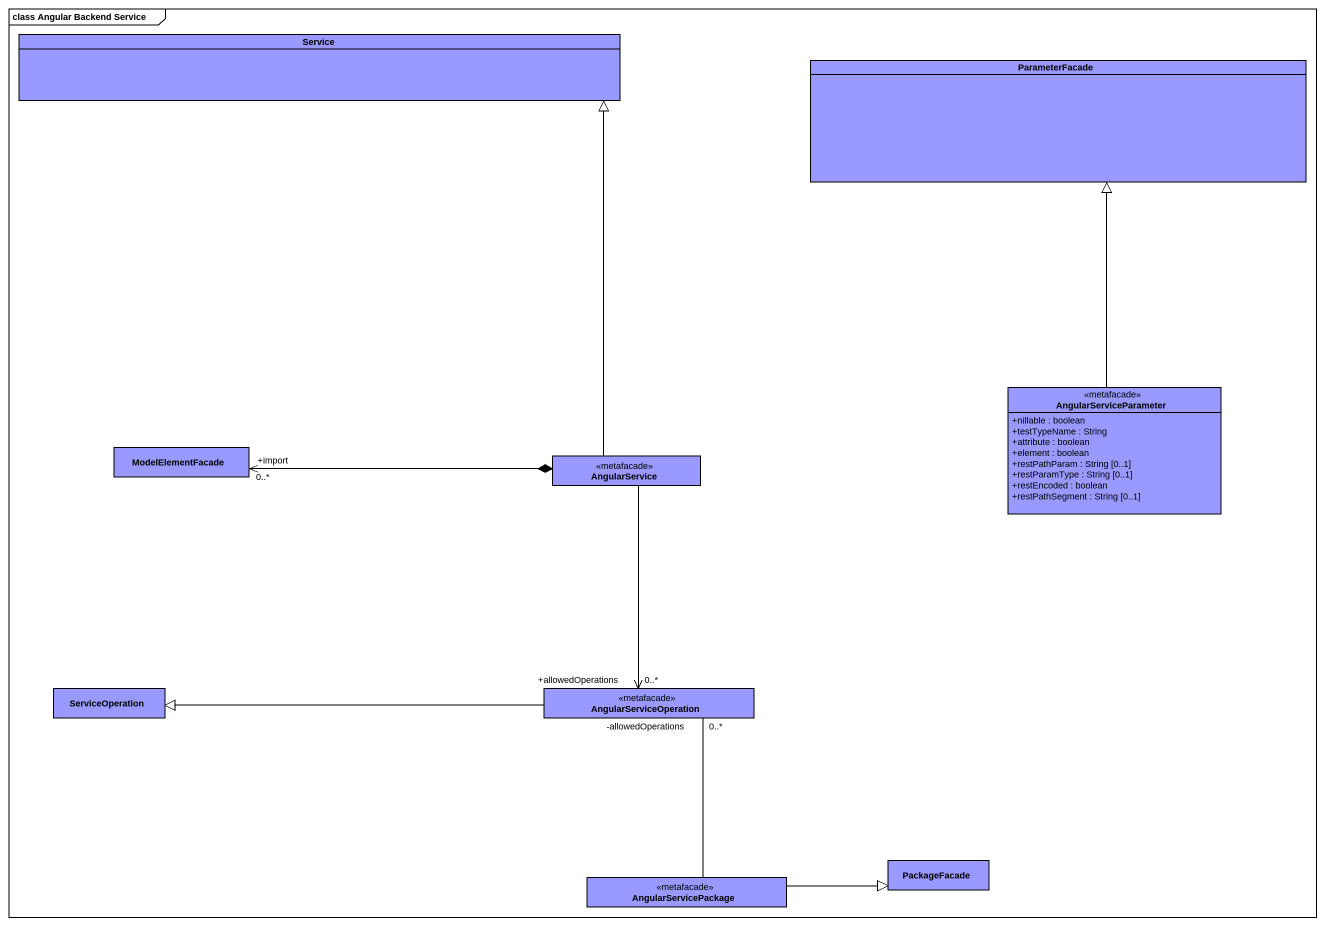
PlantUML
@startuml
mainframe class Angular Backend Service
hide circle
hide empty members
skinparam classAttributeIconSize 0
class Service #9999FF
class ParameterFacade #9999FF
class AngularServiceParameter <<metafacade>> #9999FF {
  +nillable : boolean
  +testTypeName : String
  +attribute : boolean
  +element : boolean
  +restPathParam : String [0..1]
  +restParamType : String [0..1]
  +restEncoded : boolean
  +restPathSegment : String [0..1]
}
class ModelElementFacade #9999FF
class AngularService <<metafacade>> #9999FF
class ServiceOperation #9999FF
class AngularServiceOperation <<metafacade>> #9999FF
class PackageFacade #9999FF
class AngularServicePackage <<metafacade>> #9999FF
AngularServiceParameter -up-|> ParameterFacade
AngularService -up-|> Service
AngularService *-left-> "+import\n0..*" ModelElementFacade
AngularService --> "+allowedOperations\n0..*" AngularServiceOperation
AngularServiceOperation -left-|> ServiceOperation
AngularServiceOperation "-allowedOperations\n0..*" -- AngularServicePackage
AngularServicePackage -right-|> PackageFacade
@enduml
